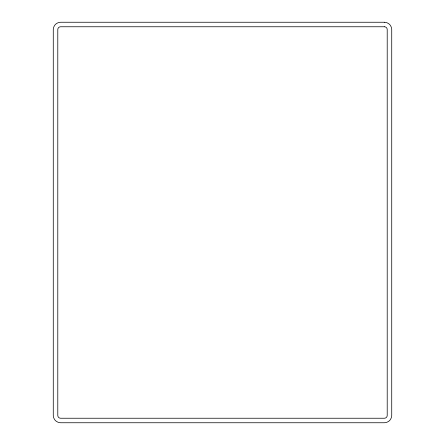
<?xml version="1.0" encoding="UTF-8"?>
<svg xmlns="http://www.w3.org/2000/svg" width="445" height="445" viewBox="0 0 445 445"><rect width="100%" height="100%" fill="white"/><g stroke="black" fill="none" stroke-linecap="round" stroke-linejoin="round"><path stroke-width="0.67" d="M384.391 22.25L60.609 22.25A7.331 7.331 0 0 0 53.272 29.581L53.272 415.419A7.331 7.331 0 0 0 60.609 422.75L384.391 422.75A7.331 7.331 0 0 0 391.728 415.419L391.728 29.581A7.331 7.331 0 0 0 384.391 22.25M384.391 26.761L60.609 26.761A2.82 2.82 0 0 0 57.789 29.581L57.789 415.419A2.82 2.82 0 0 0 60.609 418.239L384.391 418.239A2.82 2.82 0 0 0 387.211 415.419L387.211 29.581A2.82 2.82 0 0 0 384.391 26.761"/></g></svg>
